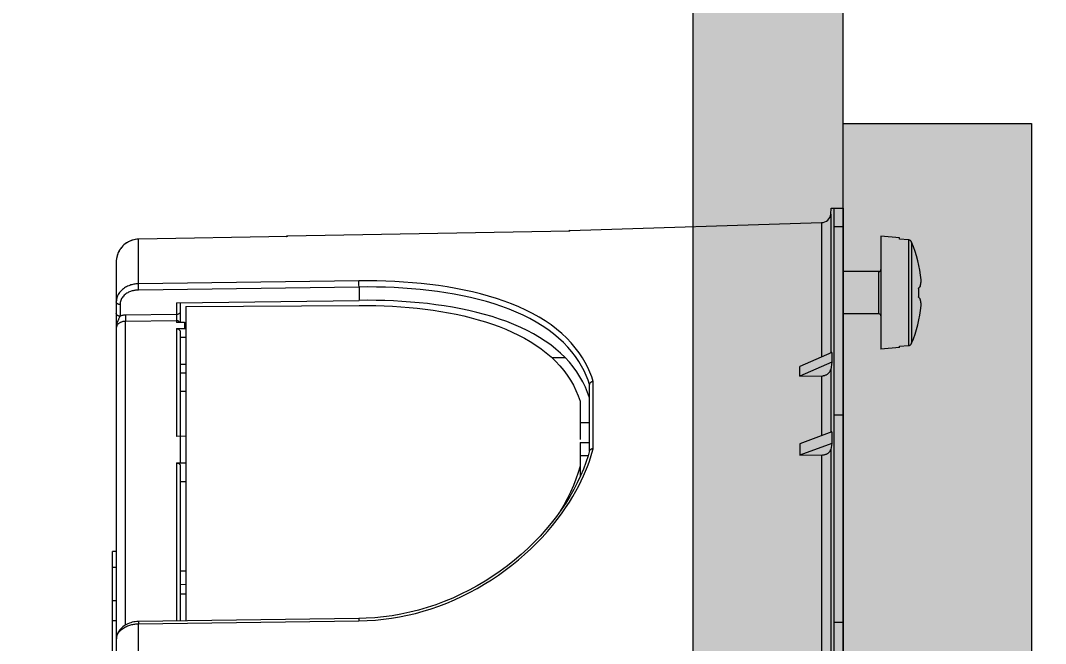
# Model space of a CAD drawing. Header units: millimetres. Extents: x -853320 to 19484, y -510814 to 9708.
# Drawn here: x 2815.6 to 2870.1, y 6566.2 to 6599.3 of the extents above; entities that cross this region are included whole.
import ezdxf
from ezdxf import colors
from ezdxf.entities.mleader import LeaderData, LeaderLine
from ezdxf.math import Vec2, Vec3

# ---------------------------------------------------------------- set-up
doc = ezdxf.new("R2010")
doc.units = ezdxf.units.MM
doc.linetypes.add('NASCOSTA', pattern=[9.525, 6.35, -3.175])
for name, color, linetype, lineweight in [('F_ARREDI', 7, 'Continuous', 5), ('F_ELETTRICO', 22, 'Continuous', 5), ('F_ELETTRODOMESTICI', 40, 'Continuous', 5), ('F_MULTI laminato OPACO', 1, 'Continuous', 5), ('F_PARETI-PAVIMENTI e SOFFITTI_cassone', 3, 'Continuous', 5), ('F_Proiezioni', 253, 'NASCOSTA', 9)]:
    doc.layers.add(name, color=color, linetype=linetype, lineweight=lineweight)
doc.styles.add('DANZI-DIDASCALIE', font='Yu Gothic UI Light.ttf', dxfattribs={"height": 30})

# ---------------------------------------------------------------- blocks, each defined once
blk = doc.blocks.new('_Dot')
at = {"color": 0, "linetype": 'ByBlock', "lineweight": -2}
blk.add_line((-0.5, 0), (-1, 0), dxfattribs=at)
at = {"color": 0, "linetype": 'ByBlock', "const_width": 0.5}
blk.add_lwpolyline([(-0.25, 0, 1), (0.25, 0, 1)], format="xyb", close=True, dxfattribs=at)
blk = doc.blocks.new('F_PARETI CASSONE_pianta')
at = {"linetype": 'ByBlock', "lineweight": 13}
blk.add_arc((608993.756, 447899.598), 351.574, 272.88728, 327.60047, dxfattribs=at)
blk = doc.blocks.new('PARETE LETTO_camera master_pianta')
at = {"layer": 'F_MULTI laminato OPACO'}
h = blk.add_hatch(color=8, dxfattribs=at)
h.dxf.hatch_style = 1
h.paths.add_polyline_path([(736848.121, 527893.136), (737218.121, 527893.136), (737218.121, 527901.136), (736848.121, 527901.136)])
at = {"layer": 'F_MULTI laminato OPACO', "color": 6}
blk.add_lwpolyline([(736848.121, 527893.136), (737218.121, 527893.136), (737218.121, 527901.136), (736848.121, 527901.136)], close=True, dxfattribs=at)
at = {"layer": 'F_MULTI laminato OPACO'}
blk.add_lwpolyline([(736858.121, 527893.136), (737208.121, 527893.136), (737208.121, 527609.136), (736858.121, 527609.136)], close=True, dxfattribs=at)
blk = doc.blocks.new('BAGNO-LAVANDERIA_pianta_sol.B')
at = {"layer": 'F_ELETTRODOMESTICI', "color": 5, "ltscale": 5}
ml = blk.add_multileader_mtext('Standard', dxfattribs=at)
ml.set_content('{\\fYu Gothic UI Light|b0|i0|c128|p34;BASAMENTO c/cassetto} ditta MIELE art.WTS 610', color=5, style='DANZI-DIDASCALIE')
ml.set_leader_properties(color=256, linetype='ByLayer', lineweight=-1)
ml.set_arrow_properties(name='DOT')
ml.build(insert=Vec2(0, 0))
ml.multileader.update_dxf_attribs({"arrow_head_size": 5, "scale": 5})
ctx = ml.context
ctx.base_point, ctx.scale, ctx.char_height, ctx.arrow_head_size, ctx.landing_gap_size, ctx.plane_origin, ctx.plane_x_axis, ctx.plane_y_axis = Vec3(865728.962, 518190.635), 5, 25, 5, 10, Vec3(865691.994, 518253.274), Vec3(0, -1), Vec3(1, 0)
notes = []
notes.append((ctx, [(0, (0, 0, 0), (0, 0), (1, 0), 1, [])]))
ctx.mtext.insert, ctx.mtext.text_direction, ctx.mtext.rotation, ctx.mtext.width, ctx.mtext.flow_direction = Vec3(865741.68, 518180.635), Vec3(0, -1), 4.712389, 471.57428, 5
ml = blk.add_multileader_mtext('Standard', dxfattribs=at)
ml.set_content('{\\fYu Gothic UI Light|b0|i0|c128|p34;LAVASCIUGA} ditta MIELE art.WTD165 WPM 8/5kg', color=5, style='DANZI-DIDASCALIE')
ml.set_leader_properties(color=256, linetype='ByLayer', lineweight=-1)
ml.set_arrow_properties(name='DOT')
ml.build(insert=Vec2(0, 0))
ml.multileader.update_dxf_attribs({"arrow_head_size": 5, "scale": 5})
ctx = ml.context
ctx.base_point, ctx.scale, ctx.char_height, ctx.arrow_head_size, ctx.landing_gap_size, ctx.plane_origin, ctx.plane_x_axis, ctx.plane_y_axis = Vec3(865852.825, 518185.277), 5, 25, 5, 10, Vec3(865819.832, 518247.915), Vec3(0, -1), Vec3(1, 0)
notes.append((ctx, [(0, (0, 0, 0), (0, 0), (1, 0), 1, [])]))
ctx.mtext.insert, ctx.mtext.text_direction, ctx.mtext.rotation, ctx.mtext.width, ctx.mtext.flow_direction = Vec3(865869.518, 518175.277), Vec3(0, -1), 4.712389, 377.01669, 5
for ctx, leaders in notes:
    for number, flags, end, landing, length, lines in leaders:
        leader = LeaderData()
        leader.index, (leader.has_last_leader_line, leader.has_dogleg_vector, leader.attachment_direction) = number, flags
        leader.last_leader_point, leader.dogleg_vector, leader.dogleg_length = Vec3(end), Vec3(landing), length
        for number, points, colour, breaks in lines:
            line = LeaderLine()
            line.index, line.vertices, line.color, line.breaks = number, Vec3.list(points), colors.encode_raw_color(colour), breaks
            leader.lines.append(line)
        ctx.leaders.append(leader)

msp = doc.modelspace()

# ---------------------------------------------------------------- hatches: boundary and pattern name
at = {"layer": 'F_ELETTRICO', "transparency": 33554508}
h = msp.add_hatch(color=5, dxfattribs=at)
h.dxf.hatch_style = 1
h.paths.add_polyline_path([(2869.361, 6513.815), (2859.361, 6513.815), (2859.361, 6593.815), (2869.361, 6593.815)])
at = {"layer": 'F_Proiezioni'}
h = msp.add_hatch(color=256, dxfattribs=at)
h.dxf.hatch_style = 1
h.paths.add_polyline_path([(2859.361, 6318.815), (2859.361, 6688.815), (2851.361, 6688.815), (2851.361, 6318.815)])

# ---------------------------------------------------------------- linework, layer by layer
at = {"layer": 'F_ELETTRICO'}
for p, q in [((2858.696, 6588.992), (2858.729, 6589.315)), ((2858.729, 6589.315), (2859.361, 6589.315)), ((2858.861, 6589.315), (2858.861, 6518.315)), ((2859.361, 6589.315), (2859.361, 6518.315)), ((2858.696, 6588.992), (2858.696, 6581.618)), ((2844.829, 6588.113), (2858.207, 6588.545)), ((2844.829, 6588.092), (2844.829, 6588.113)), ((2858.207, 6588.545), (2858.207, 6581.402)), ((2859.361, 6588.315), (2858.861, 6588.315)), ((2829.821, 6587.8), (2821.91, 6587.658)), ((2821.91, 6587.657), (2821.91, 6587.658)), ((2821.91, 6585.286), (2821.91, 6587.657)), ((2829.816, 6587.824), (2829.829, 6587.825)), ((2829.829, 6587.8), (2829.821, 6587.8)), ((2829.829, 6587.8), (2829.821, 6587.8)), ((2844.821, 6588.093), (2829.829, 6587.826)), ((2829.829, 6587.825), (2829.829, 6587.826)), ((2829.829, 6587.8), (2829.829, 6587.825)), ((2844.829, 6588.092), (2844.821, 6588.093)), ((2844.829, 6588.092), (2844.821, 6588.092)), ((2862.361, 6587.727), (2861.361, 6587.815)), ((2861.361, 6587.815), (2861.361, 6581.815)), ((2862.361, 6587.665), (2862.361, 6587.727)), ((2862.831, 6587.623), (2862.361, 6587.665)), ((2862.831, 6587.623), (2862.831, 6582.007)), ((2862.998, 6587.499), (2862.998, 6582.13)), ((2820.731, 6586.456), (2820.731, 6555.754)), ((2861.261, 6585.94), (2859.361, 6585.94)), ((2861.261, 6583.69), (2861.261, 6585.94)), ((2833.627, 6585.443), (2821.91, 6585.286)), ((2833.627, 6585.339), (2833.627, 6585.393)), ((2863.503, 6585.47), (2863.502, 6585.497)), ((2863.504, 6585.442), (2863.503, 6585.47)), ((2821.91, 6585.182), (2821.91, 6585.237)), ((2821.91, 6585.119), (2821.91, 6585.182)), ((2821.911, 6585.054), (2821.91, 6585.119)), ((2821.913, 6584.993), (2821.911, 6585.054)), ((2833.631, 6585.116), (2821.913, 6584.959)), ((2821.913, 6584.959), (2821.913, 6584.993)), ((2833.628, 6585.275), (2833.627, 6585.339)), ((2833.629, 6585.21), (2833.628, 6585.275)), ((2833.63, 6585.15), (2833.629, 6585.21)), ((2833.631, 6585.116), (2833.63, 6585.15)), ((2833.631, 6585.116), (2833.631, 6584.408)), ((2863.354, 6585.043), (2863.354, 6584.587)), ((2863.453, 6585.16), (2863.451, 6585.147)), ((2863.453, 6585.16), (2863.457, 6585.173)), ((2823.931, 6584.278), (2833.631, 6584.408)), ((2863.451, 6584.482), (2863.442, 6584.494)), ((2863.453, 6584.47), (2863.451, 6584.482)), ((2820.931, 6584.19), (2820.931, 6583.568)), ((2823.931, 6584.278), (2823.931, 6583.657)), ((2824.131, 6584.281), (2824.131, 6583.228)), ((2824.431, 6584.083), (2833.631, 6584.144)), ((2824.431, 6584.083), (2824.431, 6567.374)), ((2863.502, 6584.133), (2863.503, 6584.16)), ((2863.503, 6584.16), (2863.504, 6584.188)), ((2823.931, 6583.657), (2821.219, 6583.62)), ((2821.219, 6583.62), (2821.219, 6583.586)), ((2821.219, 6583.586), (2821.221, 6583.525)), ((2821.221, 6583.525), (2821.222, 6583.46)), ((2821.222, 6583.46), (2821.222, 6583.396)), ((2821.222, 6583.396), (2821.222, 6583.341)), ((2823.927, 6583.329), (2821.222, 6583.292)), ((2821.222, 6567.155), (2821.222, 6583.292)), ((2823.928, 6583.474), (2823.927, 6583.413)), ((2823.927, 6583.413), (2823.927, 6583.374)), ((2823.927, 6583.374), (2823.927, 6583.353)), ((2823.927, 6583.353), (2823.927, 6583.336)), ((2823.927, 6583.336), (2823.927, 6583.329)), ((2823.927, 6583.329), (2823.927, 6583.224)), ((2824.356, 6583.231), (2823.927, 6583.224)), ((2823.93, 6583.603), (2823.928, 6583.54)), ((2823.928, 6583.54), (2823.928, 6583.474)), ((2824.356, 6583.231), (2824.431, 6583.232)), ((2824.356, 6583.231), (2824.356, 6582.913)), ((2861.261, 6583.69), (2859.361, 6583.69)), ((2823.927, 6582.906), (2824.356, 6582.913)), ((2823.927, 6582.906), (2823.927, 6577.181)), ((2824.13, 6582.742), (2824.131, 6582.723)), ((2824.131, 6582.723), (2824.131, 6577.183)), ((2824.356, 6582.913), (2824.431, 6582.913)), ((2824.131, 6582.447), (2824.431, 6582.447)), ((2858.749, 6581.642), (2857.061, 6580.895)), ((2858.749, 6581.642), (2858.749, 6581.128)), ((2862.361, 6581.902), (2861.361, 6581.815)), ((2862.361, 6581.965), (2862.831, 6582.007)), ((2862.361, 6581.902), (2862.361, 6581.965)), ((2844.589, 6581.359), (2843.892, 6581.346)), ((2858.749, 6581.128), (2857.061, 6580.381)), ((2858.749, 6581.128), (2858.696, 6580.738)), ((2824.431, 6581.007), (2824.131, 6581.002)), ((2824.431, 6580.539), (2824.131, 6580.537)), ((2857.061, 6580.381), (2857.061, 6580.895)), ((2858.696, 6580.738), (2858.696, 6577.396)), ((2846.075, 6576.514), (2846.075, 6580.1)), ((2857.061, 6580.381), (2858.256, 6580.397)), ((2858.207, 6580.397), (2858.207, 6577.215)), ((2824.131, 6579.585), (2824.431, 6579.588)), ((2845.878, 6576.411), (2845.878, 6579.935)), ((2845.378, 6579.057), (2845.378, 6578.073)), ((2859.361, 6578.315), (2858.861, 6578.315)), ((2845.378, 6578.073), (2845.378, 6577.012)), ((2845.378, 6577.913), (2845.878, 6577.916)), ((2858.749, 6577.416), (2857.061, 6576.79)), ((2858.749, 6577.416), (2858.749, 6576.803)), ((2824.431, 6577.187), (2823.927, 6577.181)), ((2824.131, 6577.183), (2824.131, 6575.769)), ((2845.378, 6576.859), (2845.878, 6576.862)), ((2845.378, 6576.859), (2845.378, 6575.029)), ((2858.749, 6576.803), (2857.061, 6576.177)), ((2857.061, 6576.79), (2857.061, 6576.177)), ((2858.749, 6576.803), (2858.696, 6576.476)), ((2845.378, 6576.169), (2845.81, 6576.171)), ((2857.061, 6576.177), (2858.256, 6576.19)), ((2858.207, 6576.19), (2858.207, 6559.072)), ((2858.696, 6576.476), (2858.696, 6559.15)), ((2823.927, 6575.767), (2824.431, 6575.773)), ((2823.927, 6575.767), (2823.927, 6567.367)), ((2824.131, 6575.63), (2824.131, 6567.37)), ((2824.431, 6574.757), (2824.131, 6574.756)), ((2820.731, 6571.059), (2820.531, 6571.059)), ((2820.531, 6556.063), (2820.531, 6571.059)), ((2820.731, 6570.211), (2820.531, 6570.211)), ((2824.131, 6570.037), (2824.431, 6570.035)), ((2824.431, 6569.295), (2824.131, 6569.298)), ((2824.431, 6568.795), (2824.131, 6568.798)), ((2820.731, 6568.443), (2820.531, 6568.443)), ((2833.628, 6567.497), (2821.911, 6567.34)), ((2833.627, 6567.429), (2833.627, 6567.373)), ((2820.731, 6567.383), (2820.531, 6567.383)), ((2821.91, 6567.216), (2833.627, 6567.373)), ((2821.91, 6567.271), (2821.91, 6567.216)), ((2821.91, 6530.681), (2821.91, 6567.216)), ((2858.861, 6567.297), (2859.361, 6567.297))]:
    msp.add_line(p, q, dxfattribs=at)
at = {"layer": 'F_ELETTRICO', "color": 5}
msp.add_lwpolyline([(2869.361, 6513.815), (2859.361, 6513.815), (2859.361, 6593.815), (2869.361, 6593.815)], close=True, dxfattribs=at)
at = {"layer": 'F_ELETTRICO'}
for points in [[(2821.91, 6587.658), (2821.826, 6587.653), (2821.743, 6587.643), (2821.66, 6587.627), (2821.579, 6587.605), (2821.499, 6587.577), (2821.421, 6587.544), (2821.346, 6587.505), (2821.274, 6587.461), (2821.205, 6587.413), (2821.139, 6587.359), (2821.078, 6587.301), (2821.02, 6587.239), (2820.968, 6587.172), (2820.92, 6587.103), (2820.877, 6587.03), (2820.839, 6586.954), (2820.807, 6586.876), (2820.78, 6586.796), (2820.759, 6586.714), (2820.744, 6586.632)], [(2821.832, 6587.653), (2821.755, 6587.644), (2821.679, 6587.631), (2821.604, 6587.612), (2821.53, 6587.588), (2821.457, 6587.56), (2821.387, 6587.527), (2821.319, 6587.489), (2821.254, 6587.448), (2821.191, 6587.402), (2821.131, 6587.352), (2821.075, 6587.298)], [(2829.763, 6587.799), (2829.769, 6587.804), (2829.78, 6587.811), (2829.791, 6587.817), (2829.804, 6587.822), (2829.816, 6587.824)], [(2862.998, 6587.499), (2862.993, 6587.511), (2862.987, 6587.521), (2862.981, 6587.532), (2862.974, 6587.542), (2862.966, 6587.551), (2862.958, 6587.561), (2862.95, 6587.569), (2862.941, 6587.577), (2862.931, 6587.585), (2862.921, 6587.592), (2862.911, 6587.598), (2862.9, 6587.604), (2862.889, 6587.608), (2862.878, 6587.613), (2862.867, 6587.616), (2862.855, 6587.619), (2862.843, 6587.621), (2862.831, 6587.623)], [(2821.023, 6587.241), (2820.974, 6587.18), (2820.929, 6587.117), (2820.888, 6587.051), (2820.852, 6586.982), (2820.82, 6586.911), (2820.793, 6586.838), (2820.771, 6586.763), (2820.753, 6586.687), (2820.744, 6586.632)], [(2820.744, 6586.632), (2820.741, 6586.611), (2820.733, 6586.533), (2820.731, 6586.456)], [(2846.075, 6580.1), (2845.997, 6580.341), (2845.9, 6580.587), (2845.785, 6580.839), (2845.651, 6581.098), (2845.498, 6581.361), (2845.323, 6581.623), (2845.125, 6581.884), (2844.906, 6582.144), (2844.668, 6582.396), (2844.41, 6582.639), (2844.132, 6582.874), (2843.838, 6583.099), (2843.526, 6583.313), (2843.198, 6583.517), (2842.854, 6583.71), (2842.496, 6583.891), (2842.123, 6584.063), (2841.738, 6584.222), (2841.342, 6584.371), (2840.934, 6584.509), (2840.517, 6584.637), (2840.091, 6584.754), (2839.657, 6584.86), (2839.216, 6584.957), (2838.77, 6585.044), (2838.318, 6585.122), (2837.862, 6585.191), (2837.402, 6585.251), (2836.938, 6585.302), (2836.471, 6585.346), (2836, 6585.381), (2835.526, 6585.409), (2835.051, 6585.429), (2834.577, 6585.441), (2834.102, 6585.445), (2833.627, 6585.443)], [(2833.627, 6585.393), (2833.627, 6585.422), (2833.627, 6585.433), (2833.627, 6585.443)], [(2863.457, 6585.173), (2863.46, 6585.186), (2863.463, 6585.199), (2863.467, 6585.212), (2863.47, 6585.225), (2863.473, 6585.238), (2863.475, 6585.251), (2863.478, 6585.264), (2863.481, 6585.277), (2863.483, 6585.29), (2863.485, 6585.302), (2863.488, 6585.315), (2863.49, 6585.328), (2863.492, 6585.341), (2863.494, 6585.354), (2863.496, 6585.368), (2863.498, 6585.382), (2863.499, 6585.396), (2863.501, 6585.411), (2863.503, 6585.427), (2863.504, 6585.442)], [(2821.91, 6585.286), (2821.864, 6585.285), (2821.818, 6585.282), (2821.769, 6585.278), (2821.719, 6585.271), (2821.668, 6585.263), (2821.615, 6585.253), (2821.561, 6585.24), (2821.506, 6585.225), (2821.45, 6585.206), (2821.393, 6585.185), (2821.336, 6585.161), (2821.278, 6585.133), (2821.22, 6585.101), (2821.163, 6585.066), (2821.108, 6585.027), (2821.054, 6584.984), (2821.003, 6584.937), (2820.954, 6584.887), (2820.91, 6584.834), (2820.869, 6584.777), (2820.833, 6584.718), (2820.802, 6584.657), (2820.777, 6584.594), (2820.757, 6584.529), (2820.742, 6584.464), (2820.734, 6584.398), (2820.731, 6584.331)], [(2821.913, 6584.959), (2821.875, 6584.959), (2821.836, 6584.956), (2821.796, 6584.953), (2821.754, 6584.947), (2821.711, 6584.941), (2821.668, 6584.932), (2821.623, 6584.922), (2821.577, 6584.91), (2821.53, 6584.895), (2821.483, 6584.878), (2821.434, 6584.858), (2821.387, 6584.836), (2821.339, 6584.81), (2821.291, 6584.782), (2821.245, 6584.75), (2821.2, 6584.716), (2821.157, 6584.678), (2821.117, 6584.638), (2821.08, 6584.595), (2821.046, 6584.549), (2821.016, 6584.501), (2820.99, 6584.452), (2820.969, 6584.401), (2820.952, 6584.349), (2820.94, 6584.297), (2820.933, 6584.244), (2820.931, 6584.19)], [(2821.91, 6585.237), (2821.91, 6585.265), (2821.91, 6585.277), (2821.91, 6585.286)], [(2845.878, 6579.933), (2845.799, 6580.167), (2845.703, 6580.408), (2845.591, 6580.654), (2845.459, 6580.906), (2845.307, 6581.162), (2845.135, 6581.417), (2844.94, 6581.672), (2844.724, 6581.925), (2844.488, 6582.17), (2844.234, 6582.406), (2843.961, 6582.634), (2843.67, 6582.852), (2843.364, 6583.06), (2843.04, 6583.257), (2842.702, 6583.444), (2842.35, 6583.62), (2841.983, 6583.786), (2841.604, 6583.94), (2841.214, 6584.085), (2840.813, 6584.218), (2840.403, 6584.341), (2839.984, 6584.454), (2839.558, 6584.557), (2839.125, 6584.65), (2838.686, 6584.734), (2838.242, 6584.809), (2837.793, 6584.875), (2837.341, 6584.933), (2836.885, 6584.982), (2836.426, 6585.024), (2835.963, 6585.058), (2835.497, 6585.084), (2835.031, 6585.103), (2834.564, 6585.115), (2834.097, 6585.119), (2833.631, 6585.116)], [(2863.354, 6585.043), (2863.367, 6585.055), (2863.379, 6585.066), (2863.39, 6585.078), (2863.402, 6585.09), (2863.412, 6585.101), (2863.423, 6585.113), (2863.432, 6585.124), (2863.442, 6585.136), (2863.451, 6585.147)], [(2820.931, 6584.19), (2820.91, 6584.191), (2820.889, 6584.193), (2820.869, 6584.197), (2820.849, 6584.202), (2820.831, 6584.209), (2820.813, 6584.217), (2820.797, 6584.226), (2820.782, 6584.237), (2820.769, 6584.248), (2820.758, 6584.261), (2820.748, 6584.274), (2820.741, 6584.288), (2820.735, 6584.302), (2820.732, 6584.317), (2820.731, 6584.331)], [(2845.878, 6579.223), (2845.777, 6579.514), (2845.659, 6579.799), (2845.524, 6580.078), (2845.371, 6580.35), (2845.2, 6580.615), (2845.012, 6580.872), (2844.807, 6581.122), (2844.585, 6581.363), (2844.346, 6581.596), (2844.09, 6581.82), (2843.817, 6582.036), (2843.529, 6582.242), (2843.224, 6582.439), (2842.904, 6582.626), (2842.57, 6582.804), (2842.221, 6582.972), (2841.859, 6583.13), (2841.485, 6583.278), (2841.099, 6583.416), (2840.703, 6583.544), (2840.297, 6583.662), (2839.883, 6583.771), (2839.461, 6583.87), (2839.033, 6583.96), (2838.598, 6584.042), (2838.159, 6584.114), (2837.716, 6584.178), (2837.269, 6584.233), (2836.819, 6584.281), (2836.366, 6584.321), (2835.911, 6584.353), (2835.455, 6584.378), (2834.998, 6584.396), (2834.542, 6584.407), (2834.086, 6584.411), (2833.631, 6584.408)], [(2863.442, 6584.494), (2863.433, 6584.506), (2863.423, 6584.517), (2863.412, 6584.529), (2863.402, 6584.54), (2863.39, 6584.552), (2863.379, 6584.564), (2863.367, 6584.575), (2863.354, 6584.587)], [(2863.504, 6584.188), (2863.503, 6584.203), (2863.501, 6584.219), (2863.499, 6584.234), (2863.498, 6584.248), (2863.496, 6584.262), (2863.494, 6584.275), (2863.492, 6584.289), (2863.49, 6584.302), (2863.488, 6584.315), (2863.485, 6584.327), (2863.483, 6584.34), (2863.481, 6584.353), (2863.478, 6584.366), (2863.475, 6584.379), (2863.473, 6584.392), (2863.47, 6584.405), (2863.467, 6584.418), (2863.463, 6584.431), (2863.46, 6584.444), (2863.457, 6584.457), (2863.453, 6584.47)], [(2824.131, 6583.798), (2824.13, 6583.783), (2824.126, 6583.769), (2824.121, 6583.754), (2824.114, 6583.74), (2824.104, 6583.727), (2824.093, 6583.715), (2824.079, 6583.703), (2824.065, 6583.693), (2824.048, 6583.684), (2824.031, 6583.675), (2824.012, 6583.669), (2823.993, 6583.663), (2823.972, 6583.66), (2823.952, 6583.657), (2823.931, 6583.657)], [(2833.631, 6584.144), (2834.08, 6584.143), (2834.527, 6584.136), (2834.973, 6584.121), (2835.415, 6584.1), (2835.854, 6584.071), (2836.289, 6584.035), (2836.719, 6583.992), (2837.145, 6583.943), (2837.567, 6583.885), (2837.982, 6583.821), (2838.392, 6583.749), (2838.797, 6583.669), (2839.195, 6583.581), (2839.585, 6583.485), (2839.97, 6583.381), (2840.348, 6583.268), (2840.718, 6583.146), (2841.08, 6583.014), (2841.432, 6582.874), (2841.774, 6582.724), (2842.106, 6582.564), (2842.425, 6582.395), (2842.733, 6582.217), (2843.028, 6582.029), (2843.311, 6581.83), (2843.58, 6581.621), (2843.834, 6581.402), (2844.075, 6581.173), (2844.299, 6580.933), (2844.507, 6580.686), (2844.697, 6580.43), (2844.869, 6580.167), (2845.023, 6579.898), (2845.159, 6579.622), (2845.278, 6579.342), (2845.378, 6579.057)], [(2820.931, 6583.568), (2820.91, 6583.569), (2820.889, 6583.571), (2820.869, 6583.575), (2820.849, 6583.58), (2820.831, 6583.587), (2820.813, 6583.595), (2820.797, 6583.604), (2820.782, 6583.615), (2820.769, 6583.626), (2820.758, 6583.639), (2820.748, 6583.652), (2820.741, 6583.666), (2820.735, 6583.68), (2820.732, 6583.695), (2820.731, 6583.709)], [(2820.856, 6583.412), (2820.841, 6583.381), (2820.827, 6583.348), (2820.811, 6583.313), (2820.796, 6583.275), (2820.782, 6583.235), (2820.768, 6583.192), (2820.756, 6583.146), (2820.746, 6583.098), (2820.738, 6583.047), (2820.733, 6582.994), (2820.731, 6582.938)], [(2821.222, 6583.292), (2821.186, 6583.291), (2821.151, 6583.288), (2821.115, 6583.283), (2821.08, 6583.276), (2821.046, 6583.267), (2821.012, 6583.257), (2820.979, 6583.245), (2820.948, 6583.23), (2820.918, 6583.214), (2820.889, 6583.197), (2820.863, 6583.178), (2820.839, 6583.158), (2820.817, 6583.137), (2820.797, 6583.114), (2820.78, 6583.091), (2820.765, 6583.067), (2820.753, 6583.042), (2820.743, 6583.016), (2820.736, 6582.99), (2820.732, 6582.964), (2820.731, 6582.938)], [(2820.931, 6583.568), (2820.923, 6583.552), (2820.914, 6583.533), (2820.904, 6583.513), (2820.856, 6583.412)], [(2821.219, 6583.62), (2821.186, 6583.619), (2821.153, 6583.617), (2821.12, 6583.613), (2821.088, 6583.609), (2821.056, 6583.603), (2821.024, 6583.596), (2820.993, 6583.588), (2820.962, 6583.579), (2820.931, 6583.568)], [(2821.222, 6583.341), (2821.222, 6583.313), (2821.222, 6583.302), (2821.222, 6583.292)], [(2824.109, 6583.227), (2824.103, 6583.237), (2824.092, 6583.253), (2824.078, 6583.269), (2824.063, 6583.282), (2824.047, 6583.295), (2824.029, 6583.305), (2824.01, 6583.314), (2823.99, 6583.321), (2823.969, 6583.325), (2823.948, 6583.328), (2823.927, 6583.329)], [(2823.931, 6583.657), (2823.93, 6583.644), (2823.93, 6583.603)], [(2823.927, 6582.906), (2823.949, 6582.905), (2823.97, 6582.903), (2823.99, 6582.898), (2824.01, 6582.891), (2824.029, 6582.883), (2824.047, 6582.872), (2824.063, 6582.86), (2824.078, 6582.846), (2824.092, 6582.832), (2824.103, 6582.815), (2824.113, 6582.798), (2824.121, 6582.78), (2824.126, 6582.762), (2824.13, 6582.742)], [(2862.831, 6582.007), (2862.843, 6582.008), (2862.855, 6582.011), (2862.867, 6582.014), (2862.878, 6582.017), (2862.89, 6582.022), (2862.901, 6582.027), (2862.911, 6582.032), (2862.922, 6582.039), (2862.932, 6582.045), (2862.941, 6582.053), (2862.95, 6582.061), (2862.959, 6582.07), (2862.966, 6582.079), (2862.974, 6582.088), (2862.981, 6582.098), (2862.987, 6582.109), (2862.993, 6582.119), (2862.998, 6582.13)], [(2858.256, 6580.397), (2858.287, 6580.401), (2858.319, 6580.406), (2858.349, 6580.412), (2858.38, 6580.421), (2858.41, 6580.43), (2858.438, 6580.442), (2858.466, 6580.454), (2858.493, 6580.468), (2858.518, 6580.483), (2858.542, 6580.499), (2858.565, 6580.517), (2858.586, 6580.536), (2858.605, 6580.555), (2858.623, 6580.576), (2858.639, 6580.597), (2858.653, 6580.619), (2858.666, 6580.642), (2858.676, 6580.665), (2858.685, 6580.689), (2858.691, 6580.713), (2858.696, 6580.738)], [(2846.075, 6580.1), (2846.054, 6580.097), (2846.033, 6580.093), (2846.013, 6580.088), (2845.994, 6580.081), (2845.976, 6580.072), (2845.959, 6580.062), (2845.943, 6580.051), (2845.928, 6580.039), (2845.915, 6580.026), (2845.904, 6580.012), (2845.895, 6579.997), (2845.888, 6579.982), (2845.882, 6579.966), (2845.879, 6579.951), (2845.878, 6579.935)], [(2845.881, 6576.421), (2845.801, 6576.141), (2845.685, 6575.788), (2845.551, 6575.433), (2845.4, 6575.074)], [(2845.444, 6574.823), (2845.565, 6575.084), (2845.673, 6575.332), (2845.768, 6575.57), (2845.856, 6575.807), (2845.937, 6576.044), (2846.01, 6576.28), (2846.075, 6576.514)], [(2846.075, 6576.514), (2846.054, 6576.515), (2846.034, 6576.514), (2846.014, 6576.512), (2845.995, 6576.509), (2845.976, 6576.504), (2845.959, 6576.498), (2845.943, 6576.49), (2845.928, 6576.481), (2845.915, 6576.472), (2845.904, 6576.461), (2845.895, 6576.45), (2845.887, 6576.438), (2845.882, 6576.425), (2845.881, 6576.421)], [(2858.256, 6576.19), (2858.287, 6576.193), (2858.319, 6576.198), (2858.349, 6576.203), (2858.38, 6576.21), (2858.41, 6576.218), (2858.438, 6576.228), (2858.466, 6576.238), (2858.493, 6576.25), (2858.518, 6576.262), (2858.542, 6576.276), (2858.565, 6576.291), (2858.586, 6576.306), (2858.605, 6576.323), (2858.623, 6576.34), (2858.639, 6576.358), (2858.653, 6576.377), (2858.666, 6576.396), (2858.676, 6576.415), (2858.685, 6576.435), (2858.691, 6576.455), (2858.696, 6576.476)], [(2823.927, 6575.767), (2823.949, 6575.766), (2823.97, 6575.764), (2823.99, 6575.761), (2824.01, 6575.756), (2824.029, 6575.749), (2824.047, 6575.741), (2824.063, 6575.732), (2824.078, 6575.722), (2824.092, 6575.711), (2824.103, 6575.699), (2824.113, 6575.686), (2824.121, 6575.673), (2824.126, 6575.659), (2824.13, 6575.645), (2824.131, 6575.63)], [(2845.378, 6575.594), (2845.278, 6575.255), (2845.159, 6574.912), (2845.023, 6574.566), (2844.869, 6574.217), (2844.697, 6573.866), (2844.507, 6573.515), (2844.318, 6573.195)], [(2845.4, 6575.074), (2845.23, 6574.713), (2845.042, 6574.352), (2844.837, 6573.991), (2844.614, 6573.631), (2844.374, 6573.273), (2844.118, 6572.918), (2843.845, 6572.567), (2843.556, 6572.222), (2843.251, 6571.882), (2842.932, 6571.549), (2842.598, 6571.223), (2842.25, 6570.907), (2841.889, 6570.6), (2841.516, 6570.303), (2841.13, 6570.018), (2840.733, 6569.744), (2840.326, 6569.484), (2839.909, 6569.237), (2839.482, 6569.005), (2839.048, 6568.787), (2838.607, 6568.585), (2838.159, 6568.4), (2837.706, 6568.23), (2837.248, 6568.078), (2836.787, 6567.944), (2836.323, 6567.827), (2835.858, 6567.727), (2835.393, 6567.646), (2834.928, 6567.582), (2834.465, 6567.537), (2834.005, 6567.508), (2833.628, 6567.497)], [(2833.627, 6567.373), (2834.064, 6567.387), (2834.498, 6567.415), (2834.929, 6567.458), (2835.356, 6567.515), (2835.779, 6567.586), (2836.201, 6567.673), (2836.624, 6567.773), (2837.045, 6567.888), (2837.463, 6568.018), (2837.879, 6568.162), (2838.293, 6568.32), (2838.702, 6568.493), (2839.107, 6568.679), (2839.508, 6568.879), (2839.902, 6569.092), (2840.289, 6569.317), (2840.669, 6569.555), (2841.04, 6569.803), (2841.403, 6570.062), (2841.756, 6570.332), (2842.098, 6570.611), (2842.431, 6570.899), (2842.753, 6571.196), (2843.062, 6571.499), (2843.357, 6571.808), (2843.64, 6572.123), (2843.907, 6572.438), (2844.157, 6572.753), (2844.392, 6573.069), (2844.61, 6573.379), (2844.809, 6573.684), (2844.992, 6573.983), (2845.159, 6574.274), (2845.31, 6574.553), (2845.444, 6574.823)], [(2833.628, 6567.497), (2833.628, 6567.496), (2833.628, 6567.493), (2833.627, 6567.488), (2833.627, 6567.48), (2833.627, 6567.47), (2833.627, 6567.458), (2833.627, 6567.429)], [(2821.911, 6567.34), (2821.822, 6567.336), (2821.741, 6567.328), (2821.66, 6567.316), (2821.581, 6567.299), (2821.502, 6567.277), (2821.426, 6567.251), (2821.352, 6567.221), (2821.28, 6567.187), (2821.211, 6567.148), (2821.145, 6567.106), (2821.083, 6567.06), (2821.025, 6567.01), (2820.972, 6566.956), (2820.923, 6566.9), (2820.879, 6566.84), (2820.84, 6566.778), (2820.807, 6566.714), (2820.78, 6566.648), (2820.759, 6566.58), (2820.743, 6566.512), (2820.734, 6566.443), (2820.731, 6566.371)], [(2820.734, 6566.43), (2820.742, 6566.488), (2820.757, 6566.545), (2820.777, 6566.602), (2820.802, 6566.658), (2820.833, 6566.713), (2820.869, 6566.765), (2820.91, 6566.815), (2820.954, 6566.862), (2821.003, 6566.906), (2821.054, 6566.948), (2821.108, 6566.986), (2821.163, 6567.02), (2821.22, 6567.052), (2821.278, 6567.08), (2821.336, 6567.105), (2821.393, 6567.126), (2821.45, 6567.145), (2821.506, 6567.161), (2821.561, 6567.175), (2821.615, 6567.186), (2821.668, 6567.195), (2821.719, 6567.203), (2821.769, 6567.208), (2821.818, 6567.212), (2821.864, 6567.215), (2821.91, 6567.216)], [(2821.911, 6567.34), (2821.91, 6567.34), (2821.91, 6567.336), (2821.91, 6567.331), (2821.91, 6567.323), (2821.91, 6567.313), (2821.91, 6567.301), (2821.91, 6567.271)]]:
    msp.add_lwpolyline(points, dxfattribs=at)
for centre, radius, start, end in [((2858.198, 6589.045), 0.5, 271, 354), ((2844.831, 6588.013), 0.1, 91, 128.0076), ((2829.831, 6587.726), 0.1, 91.0206, 133.112), ((2856.561, 6584.815), 6.974, 5.6109, 22.6383), ((2861.261, 6586.04), 0.1, 270, 359.9999), ((2856.561, 6584.815), 6.974, 337.3617, 354.3891), ((2861.261, 6583.59), 0.1, 0.0001, 90)]:
    msp.add_arc(centre, radius, start, end, dxfattribs=at)
at = {"layer": 'F_Proiezioni'}
for points in [[(2859.361, 6318.815), (2859.361, 6688.815), (2851.361, 6688.815), (2851.361, 6318.815)], [(2859.361, 6328.815), (2859.361, 6678.815), (3143.361, 6678.815), (3143.361, 6328.815)]]:
    msp.add_lwpolyline(points, close=True, dxfattribs=at)

# ---------------------------------------------------------------- block references
at = {"layer": 'F_ARREDI', "color": 2, "lineweight": 5}
msp.add_blockref('BAGNO-LAVANDERIA_pianta_sol.B', (-853319.899, -510814.178), dxfattribs=at)

# ---------------------------------------------------------------- next in the draw order: block references
at = {"layer": 'F_PARETI-PAVIMENTI e SOFFITTI_cassone', "color": 2, "lineweight": 5, "rotation": 180}
msp.add_blockref('F_PARETI CASSONE_pianta', (611942.834, 454293.23), dxfattribs=at)

# ---------------------------------------------------------------- next in the draw order: block references
at = {"layer": 'F_ARREDI', "color": 2, "lineweight": 5, "rotation": 89.99999999999999}
msp.add_blockref('PARETE LETTO_camera master_pianta', (530752.497, -730529.306), dxfattribs=at)

doc.saveas('drawing.dxf')
